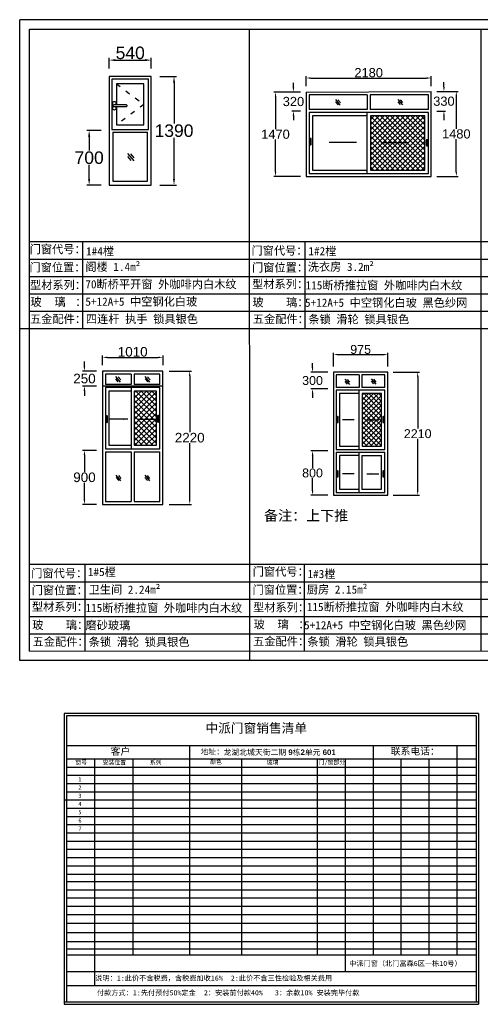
# Model space of a CAD drawing. Header units: inches. Extents: x -138455 to 599497, y -747149 to 13167.
# Drawn here: x 500547 to 510482, y -413799 to -392663 of the extents above; entities that cross this region are included whole.
import ezdxf

# ---------------------------------------------------------------- set-up
doc = ezdxf.new("R2010")
doc.units = ezdxf.units.IN
doc.header["$MEASUREMENT"] = 0
doc.header["$PDMODE"] = 35
doc.header["$PDSIZE"] = -3
doc.linetypes.add('ACAD_ISO03W100', pattern=[30, 12, -18])
doc.layers.add('0 @ 1', color=7, linetype='Continuous')
doc.styles.add('Annotative', font='arialbd.ttf')
doc.styles.add('MtXpl__1', font='')
doc.styles.get("Standard").update_dxf_attribs({"font": 'arial.ttf'})
doc.styles.get('MtXpl__1').set_extended_font_data('SimSun', bold=True)
doc.dimstyles.get("Standard").update_dxf_attribs({"dimtxt": 80, "dimasz": 70, "dimexe": 40, "dimexo": 80, "dimgap": 0, "dimtad": 1, "dimtih": 1, "dimtoh": 1, "dimdec": 0, "dimzin": 0, "dimdsep": 46, "dimtxsty": 'Standard', "dimcen": 0.09, "dimadec": 0, "dimazin": 0, "dimtfac": 1, "dimtdec": 0, "dimtofl": 0, "dimtmove": 0, "dimatfit": 3, "dimfxl": 0, "dimtolj": 1, "dimtzin": 0, "dimarcsym": 0})

# ---------------------------------------------------------------- blocks, each defined once
blk = doc.blocks.new('*D1287')
at = {"color": 0, "lineweight": -2, "transparency": 16777216}
for p, q in [((502701, -392678), (502701, -392540)), ((502781, -392570), (503161, -392570)), ((503241, -392678), (503241, -392540))]:
    blk.add_line(p, q, dxfattribs=at)
at = {"color": 0, "transparency": 16777216}
for points in [[(502781, -392557), (502781, -392583), (502701, -392570)], [(503161, -392557), (503161, -392583), (503241, -392570)]]:
    blk.add_solid(points, dxfattribs=at)
at = {"layer": 'Defpoints', "color": 0, "transparency": 16777216}
for p in [(503241, -392570), (502701, -392778), (503241, -392778)]:
    blk.add_point(p, dxfattribs=at)
at = {"color": 0, "transparency": 16777216, "insert": (502971, -392478), "char_height": 160, "attachment_point": 5}
blk.add_mtext('\\A1;540', dxfattribs=at)
blk = doc.blocks.new('*D1288')
at = {"color": 0, "lineweight": -2, "transparency": 16777216}
for p, q in [((503350, -392778), (503561, -392778)), ((503531, -392858), (503531, -393381)), ((503531, -394088), (503531, -393565)), ((503350, -394168), (503561, -394168))]:
    blk.add_line(p, q, dxfattribs=at)
at = {"color": 0, "transparency": 16777216}
for points in [[(503518, -392858), (503544, -392858), (503531, -392778)], [(503518, -394088), (503544, -394088), (503531, -394168)]]:
    blk.add_solid(points, dxfattribs=at)
at = {"layer": 'Defpoints', "color": 0, "transparency": 16777216}
for p in [(503250, -392778), (503250, -394168), (503531, -394168)]:
    blk.add_point(p, dxfattribs=at)
at = {"color": 0, "transparency": 16777216, "insert": (503531, -393473), "char_height": 160, "attachment_point": 5}
blk.add_mtext('\\A1;1390', dxfattribs=at)
blk = doc.blocks.new('123as')
at = {"color": 0}
for p, q in [((90189, 51387), (90252, 51462)), ((90194, 51330), (90312, 51470)), ((90251, 51335), (90314, 51410))]:
    blk.add_line(p, q, dxfattribs=at)
blk = doc.blocks.new('dzcs')
blk.add_lwpolyline([(142095.7, -3327.8), (142195.7, -3327.8, 0.414214), (142205.7, -3317.8), (142205.7, -3317.8, 0.414214), (142195.7, -3307.8), (142095.7, -3307.8, 0.414214), (142085.7, -3317.8), (142085.7, -3317.8, 0.414214)], format="xyb", close=True)
blk.add_lwpolyline([(142182.2, -3327.8), (142182.2, -3341.8, 0.414214), (142195.7, -3355.3), (142195.7, -3355.3, 0.414214), (142209.2, -3341.8), (142209.2, -3293.8, 0.414214), (142195.7, -3280.3), (142195.7, -3280.3, 0.414214), (142182.2, -3293.8), (142182.2, -3307.8)], format="xyb")
blk = doc.blocks.new('*D1289')
at = {"color": 0, "lineweight": -2, "transparency": 16777216}
for p, q in [((502601, -393468), (502416, -393468)), ((502446, -393548), (502446, -393726)), ((502446, -394088), (502446, -393910)), ((502601, -394168), (502416, -394168))]:
    blk.add_line(p, q, dxfattribs=at)
at = {"color": 0, "transparency": 16777216}
for points in [[(502432, -393548), (502459, -393548), (502446, -393468)], [(502432, -394088), (502459, -394088), (502446, -394168)]]:
    blk.add_solid(points, dxfattribs=at)
at = {"layer": 'Defpoints', "color": 0, "transparency": 16777216}
for p in [(502701, -393468), (502446, -394168), (502701, -394168)]:
    blk.add_point(p, dxfattribs=at)
at = {"color": 0, "transparency": 16777216, "insert": (502446, -393818), "char_height": 160, "attachment_point": 5}
blk.add_mtext('\\A1;700', dxfattribs=at)
blk = doc.blocks.new('*D1285')
at = {"color": 0, "lineweight": -2, "transparency": 16777216}
for p, q in [((507437, -400379), (507437, -400133)), ((507517, -400163), (508332, -400163)), ((508412, -400379), (508412, -400133))]:
    blk.add_line(p, q, dxfattribs=at)
at = {"color": 0, "transparency": 16777216}
for points in [[(507517, -400149), (507517, -400176), (507437, -400163)], [(508332, -400149), (508332, -400176), (508412, -400163)]]:
    blk.add_solid(points, dxfattribs=at)
at = {"layer": 'Defpoints', "color": 0, "transparency": 16777216}
for p in [(508412, -400163), (507437, -400479), (508412, -400479)]:
    blk.add_point(p, dxfattribs=at)
at = {"color": 0, "transparency": 16777216, "insert": (507925, -400071), "char_height": 160, "attachment_point": 5}
blk.add_mtext('\\A1;975', dxfattribs=at)
blk = doc.blocks.new('*D1286')
at = {"color": 0, "lineweight": -2, "transparency": 16777216}
for p, q in [((508512, -400479), (508980, -400479)), ((508950, -400559), (508950, -401492)), ((508950, -402609), (508950, -401676)), ((508512, -402689), (508980, -402689))]:
    blk.add_line(p, q, dxfattribs=at)
at = {"color": 0, "transparency": 16777216}
for points in [[(508937, -400559), (508963, -400559), (508950, -400479)], [(508937, -402609), (508963, -402609), (508950, -402689)]]:
    blk.add_solid(points, dxfattribs=at)
at = {"layer": 'Defpoints', "color": 0, "transparency": 16777216}
for p in [(508412, -400479), (508412, -402689), (508950, -402689)]:
    blk.add_point(p, dxfattribs=at)
at = {"color": 0, "transparency": 16777216, "insert": (508950, -401584), "char_height": 160, "attachment_point": 5}
blk.add_mtext('\\A1;2210', dxfattribs=at)
blk = doc.blocks.new('123z')
at = {"color": 0}
for points in [[(94078, 52755), (94078, 52755, 0.414214), (94088, 52765), (94088, 52845, 0.414214), (94078, 52855), (94078, 52855, 0.414214), (94068, 52845), (94068, 52765, 0.414214)], [(94078, 52775), (94078, 52775, 0.414214), (94083, 52780), (94083, 52830, 0.414214), (94078, 52835), (94078, 52835, 0.414214), (94073, 52830), (94073, 52780, 0.414214)]]:
    blk.add_lwpolyline(points, format="xyb", close=True, dxfattribs=at)
blk = doc.blocks.new('*D1300')
at = {"color": 0, "lineweight": -2, "transparency": 16777216}
for p, q in [((507061, -400399), (507061, -400319)), ((507337, -400479), (507031, -400479)), ((507337, -400779), (507031, -400779)), ((507061, -400859), (507061, -400939))]:
    blk.add_line(p, q, dxfattribs=at)
at = {"color": 0, "transparency": 16777216}
for points in [[(507048, -400399), (507075, -400399), (507061, -400479)], [(507048, -400859), (507075, -400859), (507061, -400779)]]:
    blk.add_solid(points, dxfattribs=at)
at = {"layer": 'Defpoints', "color": 0, "transparency": 16777216}
for p in [(507061, -400479), (507437, -400479), (507437, -400779)]:
    blk.add_point(p, dxfattribs=at)
at = {"color": 0, "transparency": 16777216, "insert": (507061, -400629), "char_height": 160, "attachment_point": 5}
blk.add_mtext('\\A1;300', dxfattribs=at)
blk = doc.blocks.new('*D1301')
at = {"color": 0, "lineweight": -2, "transparency": 16777216}
for p, q in [((507337, -401889), (507031, -401889)), ((507061, -401969), (507061, -402197)), ((507061, -402609), (507061, -402381)), ((507337, -402689), (507031, -402689))]:
    blk.add_line(p, q, dxfattribs=at)
at = {"color": 0, "transparency": 16777216}
for points in [[(507048, -401969), (507075, -401969), (507061, -401889)], [(507048, -402609), (507075, -402609), (507061, -402689)]]:
    blk.add_solid(points, dxfattribs=at)
at = {"layer": 'Defpoints', "color": 0, "transparency": 16777216}
for p in [(507437, -401889), (507061, -402689), (507437, -402689)]:
    blk.add_point(p, dxfattribs=at)
at = {"color": 0, "transparency": 16777216, "insert": (507061, -402289), "char_height": 160, "attachment_point": 5}
blk.add_mtext('\\A1;800', dxfattribs=at)
blk = doc.blocks.new('*D1314')
at = {"color": 0, "lineweight": -2, "transparency": 16777216}
for p, q in [((502552, -400363), (502552, -400204)), ((502632, -400234), (503482, -400234)), ((503562, -400363), (503562, -400204))]:
    blk.add_line(p, q, dxfattribs=at)
at = {"color": 0, "transparency": 16777216}
for points in [[(502632, -400221), (502632, -400247), (502552, -400234)], [(503482, -400221), (503482, -400247), (503562, -400234)]]:
    blk.add_solid(points, dxfattribs=at)
at = {"layer": 'Defpoints', "color": 0, "transparency": 16777216}
for p in [(503562, -400234), (502552, -400463), (503562, -400463)]:
    blk.add_point(p, dxfattribs=at)
at = {"color": 0, "transparency": 16777216, "insert": (503057, -400142), "char_height": 160, "attachment_point": 5}
blk.add_mtext('\\A1;1010', dxfattribs=at)
blk = doc.blocks.new('*D1315')
at = {"color": 0, "lineweight": -2, "transparency": 16777216}
for p, q in [((503662, -400463), (504037, -400463)), ((504007, -400543), (504007, -401482)), ((504007, -402603), (504007, -401665)), ((503662, -402683), (504037, -402683))]:
    blk.add_line(p, q, dxfattribs=at)
at = {"color": 0, "transparency": 16777216}
for points in [[(503994, -400543), (504020, -400543), (504007, -400463)], [(503994, -402603), (504020, -402603), (504007, -402683)]]:
    blk.add_solid(points, dxfattribs=at)
at = {"layer": 'Defpoints', "color": 0, "transparency": 16777216}
for p in [(503562, -400463), (503562, -402683), (504007, -402683)]:
    blk.add_point(p, dxfattribs=at)
at = {"color": 0, "transparency": 16777216, "insert": (504007, -401573), "char_height": 160, "attachment_point": 5}
blk.add_mtext('\\A1;2220', dxfattribs=at)
blk = doc.blocks.new('*D1302')
at = {"color": 0, "lineweight": -2, "transparency": 16777216}
for p, q in [((502452, -401783), (502223, -401783)), ((502253, -401863), (502253, -402142)), ((502253, -402603), (502253, -402325)), ((502452, -402683), (502223, -402683))]:
    blk.add_line(p, q, dxfattribs=at)
at = {"color": 0, "transparency": 16777216}
for points in [[(502239, -401863), (502266, -401863), (502253, -401783)], [(502239, -402603), (502266, -402603), (502253, -402683)]]:
    blk.add_solid(points, dxfattribs=at)
at = {"layer": 'Defpoints', "color": 0, "transparency": 16777216}
for p in [(502552, -401783), (502253, -402683), (502552, -402683)]:
    blk.add_point(p, dxfattribs=at)
at = {"color": 0, "transparency": 16777216, "insert": (502253, -402233), "char_height": 160, "attachment_point": 5}
blk.add_mtext('\\A1;900', dxfattribs=at)
blk = doc.blocks.new('*D1316')
at = {"color": 0, "lineweight": -2, "transparency": 16777216}
for p, q in [((502253, -400383), (502253, -400303)), ((502452, -400463), (502223, -400463)), ((502452, -400713), (502223, -400713)), ((502253, -400793), (502253, -400873))]:
    blk.add_line(p, q, dxfattribs=at)
at = {"color": 0, "transparency": 16777216}
for points in [[(502239, -400383), (502266, -400383), (502253, -400463)], [(502239, -400793), (502266, -400793), (502253, -400713)]]:
    blk.add_solid(points, dxfattribs=at)
at = {"layer": 'Defpoints', "color": 0, "transparency": 16777216}
for p in [(502552, -400463), (502253, -400713), (502552, -400713)]:
    blk.add_point(p, dxfattribs=at)
at = {"color": 0, "transparency": 16777216, "insert": (502253, -400588), "char_height": 160, "attachment_point": 5}
blk.add_mtext('\\A1;250', dxfattribs=at)
blk = doc.blocks.new('*D1311')
at = {"color": 0, "lineweight": -2, "transparency": 16777216}
for p, q in [((509123, -394408), (509491, -394408)), ((509461, -394488), (509461, -395057)), ((509461, -395808), (509461, -395240)), ((509123, -395888), (509491, -395888))]:
    blk.add_line(p, q, dxfattribs=at)
at = {"color": 0, "transparency": 16777216}
for points in [[(509448, -394488), (509474, -394488), (509461, -394408)], [(509448, -395808), (509474, -395808), (509461, -395888)]]:
    blk.add_solid(points, dxfattribs=at)
at = {"layer": 'Defpoints', "color": 0, "transparency": 16777216}
for p in [(509023, -394408), (509461, -394408), (509023, -395888)]:
    blk.add_point(p, dxfattribs=at)
at = {"color": 0, "transparency": 16777216, "insert": (509461, -395148), "char_height": 160, "attachment_point": 5}
blk.add_mtext('\\A1;1480', dxfattribs=at)
blk = doc.blocks.new('*D1290')
at = {"color": 0, "lineweight": -2, "transparency": 16777216}
for p, q in [((506843, -394318), (506843, -394143)), ((506923, -394173), (508943, -394173)), ((509023, -394318), (509023, -394143))]:
    blk.add_line(p, q, dxfattribs=at)
at = {"color": 0, "transparency": 16777216}
for points in [[(506923, -394160), (506923, -394187), (506843, -394173)], [(508943, -394160), (508943, -394187), (509023, -394173)]]:
    blk.add_solid(points, dxfattribs=at)
at = {"layer": 'Defpoints', "color": 0, "transparency": 16777216}
for p in [(509023, -394173), (506843, -394418), (509023, -394418)]:
    blk.add_point(p, dxfattribs=at)
at = {"color": 0, "transparency": 16777216, "insert": (507933, -394081), "char_height": 160, "attachment_point": 5}
blk.add_mtext('\\A1;2180', dxfattribs=at)
blk = doc.blocks.new('*D1312')
at = {"color": 0, "lineweight": -2, "transparency": 16777216}
for p, q in [((509245, -394328), (509245, -394248)), ((509123, -394408), (509275, -394408)), ((509123, -394748), (509275, -394748)), ((509245, -394828), (509245, -394908))]:
    blk.add_line(p, q, dxfattribs=at)
at = {"color": 0, "transparency": 16777216}
for points in [[(509232, -394328), (509259, -394328), (509245, -394408)], [(509232, -394828), (509259, -394828), (509245, -394748)]]:
    blk.add_solid(points, dxfattribs=at)
at = {"layer": 'Defpoints', "color": 0, "transparency": 16777216}
for p in [(509023, -394408), (509245, -394408), (509023, -394748)]:
    blk.add_point(p, dxfattribs=at)
at = {"color": 0, "transparency": 16777216, "insert": (509245, -394578), "char_height": 160, "attachment_point": 5}
blk.add_mtext('\\A1;330', dxfattribs=at)
blk = doc.blocks.new('*D1310')
at = {"color": 0, "lineweight": -2, "transparency": 16777216}
for p, q in [((506743, -394418), (506279, -394418)), ((506309, -394498), (506309, -395062)), ((506309, -395808), (506309, -395245)), ((506743, -395888), (506279, -395888))]:
    blk.add_line(p, q, dxfattribs=at)
at = {"color": 0, "transparency": 16777216}
for points in [[(506296, -394498), (506323, -394498), (506309, -394418)], [(506296, -395808), (506323, -395808), (506309, -395888)]]:
    blk.add_solid(points, dxfattribs=at)
at = {"layer": 'Defpoints', "color": 0, "transparency": 16777216}
for p in [(506843, -394418), (506309, -395888), (506843, -395888)]:
    blk.add_point(p, dxfattribs=at)
at = {"color": 0, "transparency": 16777216, "insert": (506309, -395153), "char_height": 160, "attachment_point": 5}
blk.add_mtext('\\A1;1470', dxfattribs=at)
blk = doc.blocks.new('*D1313')
at = {"color": 0, "lineweight": -2, "transparency": 16777216}
for p, q in [((506622, -394338), (506622, -394258)), ((506743, -394418), (506592, -394418)), ((506743, -394748), (506592, -394748)), ((506622, -394828), (506622, -394908))]:
    blk.add_line(p, q, dxfattribs=at)
at = {"color": 0, "transparency": 16777216}
for points in [[(506608, -394338), (506635, -394338), (506622, -394418)], [(506608, -394828), (506635, -394828), (506622, -394748)]]:
    blk.add_solid(points, dxfattribs=at)
at = {"layer": 'Defpoints', "color": 0, "transparency": 16777216}
for p in [(506622, -394418), (506843, -394418), (506843, -394748)]:
    blk.add_point(p, dxfattribs=at)
at = {"color": 0, "transparency": 16777216, "insert": (506622, -394583), "char_height": 160, "attachment_point": 5}
blk.add_mtext('\\A1;320', dxfattribs=at)
blk = doc.blocks.new("21212312'.123123")
for p, q in [((503240.5, -392778.1), (502700.5, -392778.1)), ((502700.5, -392778.1), (502700.5, -394168.1)), ((503240.5, -394168.1), (503240.5, -392778.1)), ((502750.5, -393493.1), (503190.5, -393493.1)), ((502700.5, -394168.1), (503240.5, -394168.1))]:
    blk.add_line(p, q)
blk.add_lwpolyline([(503205.5, -393458.1), (503205.5, -392813.1), (502735.5, -392813.1), (502735.5, -393458.1)], close=True)
for points in [[(502795.5, -393167.8), (502795.5, -393398.1), (503145.5, -393398.1), (503145.5, -392873.1), (502795.5, -392873.1), (502795.5, -393138.7)], [(502750.5, -393493.1), (502750.5, -394118.1), (503190.5, -394118.1), (503190.5, -393493.1)]]:
    blk.add_lwpolyline(points)
at = {"linetype": 'ACAD_ISO03W100', "ltscale": 5}
blk.add_lwpolyline([(502795.5, -392873.1), (503145.5, -393135.6), (502795.5, -393398.1)], dxfattribs=at)
for name, p, xscale, yscale, zscale in [('dzcs', (710185.3, -388313.7), -1.458674084359069, 1.458674084359069, 1.458674084359069), ('123as', (563309.8, -428169), -0.6684526412304121, 0.6684526412304121, 0.6684526412304121)]:
    blk.add_blockref(name, p, dxfattribs=dict(xscale=xscale, yscale=yscale, zscale=zscale))
dim = blk.add_linear_dim(base=(503240.5, -392570), p1=(502700.5, -392778.1), p2=(503240.5, -392778.1), dimstyle='Standard', override={"dimtxt": 160, "dimasz": 80, "dimexe": 30, "dimexo": 100, "dimgap": 10})
dim.commit()
dim.dimension.update_dxf_attribs({"geometry": '*D1287', "text_midpoint": (502970.5, -392478.3)})
for base, p1, p2, picture, middle in [((503531.1, -394168.1), (503250.4, -392778.1), (503250.4, -394168.1), '*D1288', (503531.1, -393473.1)), ((502445.6, -394168.1), (502700.5, -393468.1), (502700.5, -394168.1), '*D1289', (502445.6, -393818.1))]:
    dim = blk.add_linear_dim(base=base, p1=p1, p2=p2, angle=90, dimstyle='Standard', override={"dimtxt": 160, "dimasz": 80, "dimexe": 30, "dimexo": 100, "dimgap": 10})
    dim.commit()
    dim.dimension.update_dxf_attribs({"geometry": picture, "text_midpoint": middle})
blk = doc.blocks.new('2222111xxxxxxxxx')
h = blk.add_hatch()
h.set_pattern_fill('ANSI37', color=256, scale=500)
h.set_pattern_definition([(45, (23.09, -7893.3), (-44.194174, 44.194174), []), (135, (23.09, -7893.3), (-44.194174, -44.194174), [])])
h.paths.add_polyline_path([(507954.8, -401804.1), (508302.3, -401804.1), (508302.3, -400864.1), (507954.8, -400864.1)])
for p, q in [((508412.3, -400479.1), (507437.3, -400479.1)), ((507437.3, -400479.1), (507437.3, -402689.1)), ((507899.8, -400529.1), (507899.8, -400754.1)), ((507949.8, -400529.1), (507949.8, -400754.1)), ((508412.3, -402689.1), (508412.3, -400479.1)), ((507899.8, -400754.1), (507487.3, -400754.1)), ((508362.3, -400754.1), (507949.8, -400754.1)), ((508362.3, -400804.1), (507487.3, -400804.1)), ((507894.8, -400804.1), (507894.8, -401864.1)), ((507954.8, -400864.1), (507954.8, -401804.1)), ((507547.3, -401804.1), (507894.8, -401804.1)), ((507954.8, -401804.1), (508302.3, -401804.1)), ((507487.3, -401864.1), (508362.3, -401864.1)), ((507487.3, -401914.1), (507949.8, -401914.1)), ((507894.8, -401914.1), (507894.8, -402639.1)), ((507949.8, -401914.1), (508362.3, -401914.1)), ((507949.8, -401974.1), (508302.3, -401974.1)), ((507949.8, -401974.1), (507949.8, -402579.1)), ((507437.3, -402689.1), (508412.3, -402689.1))]:
    blk.add_line(p, q)
for points in [[(507899.8, -400529.1), (507487.3, -400529.1), (507487.3, -400754.1)], [(508362.3, -400754.1), (508362.3, -400529.1), (507949.8, -400529.1)], [(507487.3, -400804.1), (507487.3, -401864.1)], [(507894.8, -400864.1), (507547.3, -400864.1), (507547.3, -401804.1)], [(508302.3, -401804.1), (508302.3, -400864.1), (507954.8, -400864.1)], [(508362.3, -401864.1), (508362.3, -400804.1)], [(507487.3, -401914.1), (507487.3, -402639.1), (507949.8, -402639.1)], [(507894.8, -401974.1), (507547.3, -401974.1), (507547.3, -402579.1), (507894.8, -402579.1)], [(507949.8, -402639.1), (508362.3, -402639.1), (508362.3, -401914.1)], [(507949.8, -402579.1), (508302.3, -402579.1), (508302.3, -401974.1)]]:
    blk.add_lwpolyline(points)
for name, p, xscale, yscale, zscale in [('123as', (568019.3, -435008.6), -0.6684526412304121, 0.6684526412304121, 0.6684526412304121), ('123as', (568492, -435005.6), -0.6684526412304121, 0.6684526412304121, 0.6684526412304121), ('123z', (404474.2, -459165.4), 1.095252602183295, 1.095252602183295, 1.095252602183295), ('123z', (405294.6, -459165.4), 1.095252602183295, 1.095252602183295, 1.095252602183295), ('123z', (404474.2, -460139.9), 1.095252602183295, 1.095252602183295, 1.095252602183295), ('123z', (405294.6, -460139.9), 1.095252602183295, 1.095252602183295, 1.095252602183295)]:
    blk.add_blockref(name, p, dxfattribs=dict(xscale=xscale, yscale=yscale, zscale=zscale))
dim = blk.add_linear_dim(base=(508412.3, -400162.7), p1=(507437.3, -400479.1), p2=(508412.3, -400479.1), dimstyle='Standard', override={"dimtxt": 160, "dimasz": 80, "dimexe": 30, "dimexo": 100, "dimgap": 10})
dim.commit()
dim.dimension.update_dxf_attribs({"geometry": '*D1285', "text_midpoint": (507924.8, -400071)})
for base, p1, p2, picture, middle in [((507061.3, -400479.1), (507437.3, -400779.1), (507437.3, -400479.1), '*D1300', (507061.3, -400629.1)), ((508950.1, -402689.1), (508412.3, -400479.1), (508412.3, -402689.1), '*D1286', (508950.1, -401584.1)), ((507061.3, -402689.1), (507437.3, -401889.1), (507437.3, -402689.1), '*D1301', (507061.3, -402289.1))]:
    dim = blk.add_linear_dim(base=base, p1=p1, p2=p2, angle=90, dimstyle='Standard', override={"dimtxt": 160, "dimasz": 80, "dimexe": 30, "dimexo": 100, "dimgap": 10})
    dim.commit()
    dim.dimension.update_dxf_attribs({"geometry": picture, "text_midpoint": middle})
for points in [[(507811.8, -401332), (507598.6, -401332)], [(508037.7, -401332), (508251, -401332)], [(507811.8, -402302.6), (507598.6, -402302.6)], [(508037.7, -402302.6), (508251, -402302.6)]]:
    blk.add_leader(points, dimstyle='Standard', override={"dimtxt": 160, "dimasz": 80, "dimexe": 30, "dimexo": 100, "dimgap": 10, "dimtad": 0})
blk = doc.blocks.new('kkkkkkkkkkkk')
h = blk.add_hatch()
h.set_pattern_fill('ANSI37', color=256, scale=500)
h.set_pattern_definition([(45, (-496.124, -815.27), (-44.194174, 44.194174), []), (135, (-496.124, -815.27), (-44.194174, -44.194174), [])])
h.paths.add_polyline_path([(503451.6, -400798.4), (503081.6, -400798.4), (503081.6, -401698.4), (503451.6, -401698.4)])
for p, q in [((503561.6, -400463.4), (502551.6, -400463.4)), ((502551.6, -400463.4), (502551.6, -402683.4)), ((503031.6, -400513.4), (503031.6, -400688.4)), ((503081.6, -400513.4), (503081.6, -400688.4)), ((503561.6, -402683.4), (503561.6, -400463.4)), ((503561.6, -400713.4), (502551.6, -400713.4)), ((503031.6, -400688.4), (502601.6, -400688.4)), ((503511.6, -400688.4), (503081.6, -400688.4)), ((503031.6, -400738.4), (502601.6, -400738.4)), ((503031.6, -400798.4), (502661.6, -400798.4)), ((503511.6, -400738.4), (503031.6, -400738.4)), ((503031.6, -400738.4), (503031.6, -401758.4)), ((503451.6, -400798.4), (503081.6, -400798.4)), ((503081.6, -400798.4), (503081.6, -401698.4)), ((502661.6, -401698.4), (503031.6, -401698.4)), ((503081.6, -401698.4), (503451.6, -401698.4)), ((502601.6, -401758.4), (503511.6, -401758.4)), ((502601.6, -401808.4), (503031.6, -401808.4)), ((503031.6, -401808.4), (503031.6, -402633.4)), ((503081.6, -401808.4), (503511.6, -401808.4)), ((503081.6, -401808.4), (503081.6, -402633.4)), ((502551.6, -402683.4), (503561.6, -402683.4))]:
    blk.add_line(p, q)
for points in [[(503031.6, -400513.4), (502601.6, -400513.4), (502601.6, -400688.4)], [(503511.6, -400688.4), (503511.6, -400513.4), (503081.6, -400513.4)], [(502601.6, -400738.4), (502601.6, -401758.4)], [(502661.6, -400798.4), (502661.6, -401698.4)], [(503451.6, -401698.4), (503451.6, -400798.4)], [(503511.6, -401758.4), (503511.6, -400738.4)], [(502601.6, -401808.4), (502601.6, -402633.4), (503031.6, -402633.4)], [(503081.6, -402633.4), (503511.6, -402633.4), (503511.6, -401808.4)]]:
    blk.add_lwpolyline(points)
for name, p, xscale, yscale, zscale in [('123as', (563145.7, -434956.5), -0.6684526412304121, 0.6684526412304121, 0.6684526412304121), ('123as', (563635, -434956.5), -0.6684526412304121, 0.6684526412304121, 0.6684526412304121), ('123z', (399588.5, -459099), 1.095252602183295, 1.095252602183295, 1.095252602183295), ('123z', (400440.9, -459092), 1.095252602183295, 1.095252602183295, 1.095252602183295), ('123as', (563152.3, -436599.9), -0.6684526412304121, 0.6684526412304121, 0.6684526412304121), ('123as', (563631.4, -436599.9), -0.6684526412304121, 0.6684526412304121, 0.6684526412304121)]:
    blk.add_blockref(name, p, dxfattribs=dict(xscale=xscale, yscale=yscale, zscale=zscale))
dim = blk.add_linear_dim(base=(503561.6, -400234.1), p1=(502551.6, -400463.4), p2=(503561.6, -400463.4), dimstyle='Standard', override={"dimtxt": 160, "dimasz": 80, "dimexe": 30, "dimexo": 100, "dimgap": 10})
dim.commit()
dim.dimension.update_dxf_attribs({"geometry": '*D1314', "text_midpoint": (503056.6, -400142.5)})
for base, p1, p2, picture, middle in [((502252.7, -400713.4), (502551.6, -400463.4), (502551.6, -400713.4), '*D1316', (502252.7, -400588.4)), ((504006.9, -402683.4), (503561.6, -400463.4), (503561.6, -402683.4), '*D1315', (504006.9, -401573.4)), ((502252.7, -402683.4), (502551.6, -401783.4), (502551.6, -402683.4), '*D1302', (502252.7, -402233.4))]:
    dim = blk.add_linear_dim(base=base, p1=p1, p2=p2, angle=90, dimstyle='Standard', override={"dimtxt": 160, "dimasz": 80, "dimexe": 30, "dimexo": 100, "dimgap": 10})
    dim.commit()
    dim.dimension.update_dxf_attribs({"geometry": picture, "text_midpoint": middle})
for points in [[(502976.4, -401262.9), (502660.9, -401262.9)], [(503136.8, -401262.9), (503452.4, -401262.9)]]:
    blk.add_leader(points, dimstyle='Standard', override={"dimtxt": 160, "dimasz": 80, "dimexe": 30, "dimexo": 100, "dimgap": 10, "dimtad": 0})
blk = doc.blocks.new('213zzzcssss')
h = blk.add_hatch()
h.set_pattern_fill('ANSI37', color=256, scale=500)
h.set_pattern_definition([(45, (-4777.69, -1412.025), (-44.194174, 44.194174), []), (135, (-4777.69, -1412.025), (-44.194174, -44.194174), [])])
h.paths.add_polyline_path([(507963.4, -394833.5), (507963.4, -395778.5), (508913.4, -395778.5), (508913.4, -394833.5)])
for p, q in [((506843.4, -394418.5), (509023.4, -394408.5)), ((506843.4, -394418.5), (506843.4, -395888.5)), ((509023.4, -395888.5), (509023.4, -394408.5)), ((507908.4, -394468.5), (507908.4, -394723.5)), ((507958.4, -394468.5), (507958.4, -394723.5)), ((507908.4, -394723.5), (506893.4, -394723.5)), ((507903.4, -394773.5), (506893.4, -394773.5)), ((508973.4, -394773.5), (507903.4, -394773.5)), ((507903.4, -394773.5), (507903.4, -395838.5)), ((508973.4, -394723.5), (507958.4, -394723.5)), ((507963.4, -394833.5), (507963.4, -395778.5)), ((506843.4, -395888.5), (509023.4, -395888.5))]:
    blk.add_line(p, q)
for points in [[(507908.4, -394468.5), (506893.4, -394468.5), (506893.4, -394723.5)], [(508973.4, -394723.5), (508973.4, -394468.5), (507958.4, -394468.5)], [(506893.4, -394773.5), (506893.4, -395838.5), (508973.4, -395838.5), (508973.4, -394773.5)], [(507903.4, -394833.5), (506953.4, -394833.5), (506953.4, -395778.5), (507903.4, -395778.5)], [(507963.4, -395778.5), (508913.4, -395778.5), (508913.4, -394833.5), (507963.4, -394833.5)]]:
    blk.add_lwpolyline(points)
for name, p, xscale, yscale, zscale in [('123as', (567727.3, -428955.5), -0.6684526412304121, 0.6684526412304121, 0.6684526412304121), ('123as', (568817.3, -428952.4), -0.6684526412304121, 0.6684526412304121, 0.6684526412304121), ('123z', (403881.1, -453116.2), 1.095252602183295, 1.095252602183295, 1.095252602183295), ('123z', (405909.3, -453136.4), 1.095252602183295, 1.095252602183295, 1.095252602183295)]:
    blk.add_blockref(name, p, dxfattribs=dict(xscale=xscale, yscale=yscale, zscale=zscale))
dim = blk.add_linear_dim(base=(509023.4, -394173.2), p1=(506843.4, -394418.5), p2=(509023.4, -394418.5), dimstyle='Standard', override={"dimtxt": 160, "dimasz": 80, "dimexe": 30, "dimexo": 100, "dimgap": 10})
dim.commit()
dim.dimension.update_dxf_attribs({"geometry": '*D1290', "text_midpoint": (507933.4, -394081.5)})
for base, p1, p2, text, picture, middle in [((506621.5, -394418.5), (506843.4, -394748.5), (506843.4, -394418.5), '320', '*D1313', (506621.5, -394583.5)), ((509245.2, -394408.5), (509023.4, -394748.5), (509023.3, -394408.5), '330', '*D1312', (509245.2, -394578.5))]:
    dim = blk.add_linear_dim(base=base, p1=p1, p2=p2, angle=90, text=text, dimstyle='Standard', override={"dimtxt": 160, "dimasz": 80, "dimexe": 30, "dimexo": 100, "dimgap": 10})
    dim.commit()
    dim.dimension.update_dxf_attribs({"geometry": picture, "text_midpoint": middle})
dim = blk.add_linear_dim(base=(506309.4, -395888.5), p1=(506843.4, -394418.5), p2=(506843.4, -395888.5), angle=90, dimstyle='Standard', override={"dimtxt": 160, "dimasz": 80, "dimexe": 30, "dimexo": 100, "dimgap": 10})
dim.commit()
dim.dimension.update_dxf_attribs({"geometry": '*D1310', "text_midpoint": (506309.4, -395153.5), "dimtype": 128})
dim = blk.add_linear_dim(base=(509460.9, -394408.5), p1=(509023.4, -395888.5), p2=(509023.4, -394408.5), angle=90, dimstyle='Standard', override={"dimtxt": 160, "dimasz": 80, "dimexe": 30, "dimexo": 100, "dimgap": 10})
dim.commit()
dim.dimension.update_dxf_attribs({"geometry": '*D1311', "text_midpoint": (509460.9, -395148.5)})
for points in [[(507721.3, -395294.4), (507241.6, -395294.4)], [(508145.4, -395294.4), (508625.2, -395294.4)]]:
    blk.add_leader(points, dimstyle='Standard', override={"dimtxt": 160, "dimasz": 80, "dimexe": 30, "dimexo": 100, "dimgap": 10, "dimtad": 0})

msp = doc.modelspace()

# ---------------------------------------------------------------- linework, layer by layer
for p, q in [((522228.4, -392662.7), (500547.3, -392662.7)), ((500547.3, -406415), (500547.3, -392662.7)), ((500754.8, -392869.4), (522021.6, -392869.4)), ((500754.8, -406219.3), (500754.8, -392869.4)), ((505488.7, -406415), (505484.2, -392869.4)), ((510453.2, -392869.4), (510453.7, -406215)), ((500754.4, -397426.7), (517825.4, -397426.7)), ((501897.6, -397426.7), (501897.6, -399292.3)), ((506673.1, -397426.7), (506674.4, -399292)), ((500754.4, -397799.8), (517825.4, -397799.8)), ((500754.4, -398173), (517825.4, -398173)), ((500754.4, -398546.1), (517825.4, -398546.1)), ((500754.4, -398919.2), (517825.4, -398919.2)), ((500547.3, -399292.9), (517825.4, -399287.4)), ((500758.5, -404353.2), (517829.5, -404353.2)), ((501943.5, -404353.2), (501944.8, -406218.5)), ((506653.6, -404353.2), (506653.6, -406218.8)), ((500758.5, -404726.3), (517829.5, -404726.3)), ((500758.5, -405099.4), (517829.5, -405099.4)), ((500758.5, -405472.6), (517829.5, -405472.6)), ((500758.5, -405845.7), (517829.5, -405845.7)), ((500754.8, -406219.3), (522021.6, -406207.7)), ((522228.4, -406415), (500547.3, -406415)), ((510401.8, -407555.1), (501503.7, -407555.1)), ((501503.7, -407555.1), (501503.7, -413798.5)), ((510351.8, -407605.1), (501553.7, -407605.1)), ((501553.7, -407605.1), (501553.7, -413748.5)), ((510351.8, -407605.1), (510351.8, -413748.5)), ((510401.8, -407555.1), (510401.8, -413798.5)), ((510351.8, -408249.2), (501553.7, -408249.2)), ((504197.4, -408249.2), (504197.4, -411516.4)), ((508135.8, -408249.2), (508135.8, -412740)), ((509935.8, -408249.2), (509935.8, -410116.7)), ((509935.8, -408249.2), (509935.8, -412740)), ((501553.7, -408528.4), (510351.8, -408528.4)), ((502153.7, -408528.4), (502153.7, -410116.7)), ((502978.1, -408528.4), (502978.1, -409587.3)), ((505307.3, -408528.4), (505307.3, -412740)), ((506935.8, -408528.4), (506935.8, -412740)), ((507535.8, -408528.4), (507535.8, -412740)), ((508735.8, -408528.4), (508735.8, -412740)), ((509335.8, -408528.4), (509335.8, -410116.7)), ((501553.7, -408704.9), (510351.8, -408704.9)), ((501553.7, -408881.4), (510351.8, -408881.4)), ((501553.7, -409057.8), (510351.8, -409057.8)), ((501553.7, -409234.3), (510351.8, -409234.3)), ((501503.7, -409410.8), (510351.8, -409410.8)), ((501553.7, -409587.3), (510351.8, -409587.3)), ((502978.1, -409587.3), (502978.1, -410474.9)), ((501553.7, -409763.7), (510351.8, -409763.7)), ((501553.7, -409940.2), (510351.8, -409940.2)), ((501553.7, -410116.7), (510351.8, -410116.7)), ((502153.7, -410116.7), (502153.7, -410822.5)), ((502978.1, -410116.7), (502978.1, -412740)), ((509335.8, -410116.7), (509335.8, -412740)), ((501553.7, -410293.1), (510351.8, -410293.1)), ((501553.7, -410469.6), (510351.8, -410469.6)), ((501553.7, -410646.1), (510351.8, -410646.1)), ((501553.7, -410822.5), (510351.8, -410822.5)), ((502153.7, -410822.5), (502153.7, -413396.5)), ((501553.7, -411004.3), (510351.8, -411004.3)), ((501553.7, -411163.5), (510351.8, -411163.5)), ((501553.7, -411339.9), (510351.8, -411339.9)), ((501553.7, -411516.4), (510351.8, -411516.4)), ((501553.7, -411516.4), (510351.8, -411516.4)), ((501553.7, -411689.9), (510351.8, -411689.9)), ((504197.4, -411516.4), (504197.4, -412740)), ((501553.7, -411868.1), (510351.8, -411868.1)), ((501553.7, -412058.7), (510351.8, -412058.7)), ((501553.7, -412260.5), (510351.8, -412260.5)), ((501553.7, -412451.2), (510351.8, -412451.2)), ((501553.7, -412607.1), (510351.8, -412607.1)), ((501553.7, -412740), (510351.8, -412740)), ((507535.8, -412740), (507535.8, -413092.9)), ((501553.7, -413092.9), (510351.8, -413092.9)), ((501553.7, -413396.5), (510351.8, -413396.5)), ((501503.7, -413748.5), (510401.8, -413748.5)), ((501503.7, -413798.5), (510401.8, -413798.5))]:
    msp.add_line(p, q)

# ---------------------------------------------------------------- block references
for name, p, xscale, yscale, zscale in [("21212312'.123123", (-341652.2, 265661.1), 1.679168960782013, 1.679168960782013, 1.679168960782013), ('213zzzcssss', (-117692.8, 91676.3), 1.231923129740779, 1.231923129740779, 1.231923129740779), ('kkkkkkkkkkkk', (-145229.9, 115802.6), 1.288530501470898, 1.288530501470898, 1.288530501470898), ('2222111xxxxxxxxx', (-99375.5, 78558.7), 1.195539411225645, 1.195539411225645, 1.195539411225645)]:
    msp.add_blockref(name, p, dxfattribs=dict(xscale=xscale, yscale=yscale, zscale=zscale))

# ---------------------------------------------------------------- texts
at = {"style": 'MtXpl__1'}
for s, height, p in [('1#4樘', 176.38, (501972.3, -397723)), ('门窗代号：', 176.38, (505524.7, -397708.3)), ('1#2樘', 176.38, (506747.7, -397719.7)), ('阁楼 1.4m²', 176.38, (501957.8, -398056.6)), ('门窗位置：', 176.38, (505535.9, -398070.5)), ('洗衣房 3.2m²', 176.38, (506733.5, -398056.6)), ('70断桥平开窗 外咖啡内白木纹', 176.385, (501957.8, -398429.8)), ('型材系列：', 176.38, (505539.5, -398427.6)), ('115断桥推拉窗 外咖啡内白木纹', 176.385, (506687, -398452.6)), ('5+12A+5 中空钢化白玻', 176.385, (501957.8, -398802.9)), ('玻    璃：', 176.38, (505547, -398818.3)), ('5+12A+5 中空钢化白玻 黑色纱网', 176.385, (506674.1, -398825.7)), ('四连杆 执手 锁具银色 ', 176.385, (501969.5, -399176)), ('五金配件：', 176.38, (505553.1, -399177.5)), ('门窗代号：', 176.38, (500795.1, -404634.8)), ('1#3樘', 176.38, (506728.3, -404649.4)), ('门窗位置：', 176.38, (500806.3, -404997)), ('厨房 2.15m²', 176.38, (506713.8, -404983.1)), ('型材系列：', 176.38, (500809.9, -405354.1)), ('115断桥推拉窗 外咖啡内白木纹', 176.385, (501960.5, -405378.1)), ('115断桥推拉窗 外咖啡内白木纹', 176.385, (506713.8, -405356.2)), ('玻    璃：', 176.38, (500817.5, -405744.8)), ('磨砂玻璃', 176.38, (501960.8, -405751.2)), ('5+12A+5 中空钢化白玻 黑色纱网', 176.385, (506653.9, -405748.9)), ('五金配件：', 176.38, (500823.6, -406103.9)), ('条锁 滑轮 锁具银色 ', 176.385, (506725.5, -406102.5))]:
    msp.add_text(s, height=height, dxfattribs=at).set_placement(p)
at = {"attachment_point": 1, "style": 'MtXpl__1'}
for s, width, insert, char_height in [('条锁 滑轮 锁具银色 ', 7563.173, (506746.6, -399005.4), 176.385), ('1#5樘', 4396.385, (502012.5, -404429.4), 176.38), ('卫生间 2.24m²', 4396.385, (502027.1, -404809.6), 176.38), ('{\\fSimSun|b1|i0|c134|p2;条锁 滑轮 锁具银色 }', 7563.173, (502030.2, -405931.8), 176.385)]:
    msp.add_mtext_dynamic_manual_height_columns(s, width=width, gutter_width=903.5, heights=[0], dxfattribs=dict(at, insert=insert, char_height=char_height))
at = {"layer": '0 @ 1', "style": 'Annotative'}
for s, height, p in [('门窗代号：', 176.38, (500761.2, -397678.1)), ('门窗位置：', 176.38, (500757.4, -398068.5)), ('型材系列：', 176.38, (500768.5, -398446)), ('玻    璃   ：', 176.38, (500779.9, -398810.4)), ('五金配件：', 176.38, (500768.9, -399175.2)), ('门窗代号：', 176.38, (505552.4, -404598.8)), ('门窗位置：', 176.38, (505548.6, -404989.1)), ('型材系列：', 176.38, (505559.7, -405366.6)), ('玻    璃   ：', 176.38, (505571.2, -405731)), ('五金配件：', 176.38, (505560.1, -406095.8)), ('龙湖北城天街二期 9栋2单元 601', 120, (504926.6, -408448.3))]:
    msp.add_text(s, height=height, dxfattribs=at).set_placement(p)
at = {"layer": '0 @ 1', "attachment_point": 1, "style": 'Annotative'}
for s, width, insert, char_height in [('{\\fSimSun|b1|i0|c134|p2;备注：上下推}', 4047.295, (505794.6, -403196.9), 221.084), ('{\\fSimSun|b1|i0|c134|p2;中派门窗销售清单}', 2802.276, (504536.9, -407769.3), 200), ('{\\fSimSun|b1|i0|c134|p2;客户}', 485.592, (502501.3, -408294.9), 150), ('{\\fSimSun|b1|i0|c134|p2;地址：}', 3483.473, (504431.7, -408315.7), 120), ('{\\fSimSun|b1|i0|c134|p2;联系电话：}', 1409.924, (508517, -408290.7), 150), ('{\\fSimSun|b1|i0|c134|p2;窗号}', 485.592, (501742.4, -408561), 90), ('{\\fSimSun|b1|i0|c134|p2;安装位置}', 706.927, (502327.3, -408564.3), 90), ('{\\fSimSun|b1|i0|c134|p2;系列}', 485.592, (503341.6, -408563.2), 90), ('{\\fSimSun|b1|i0|c134|p2;颜色}', 485.592, (504638.3, -408549.5), 90), ('{\\fSimSun|b1|i0|c134|p2;玻璃}', 485.592, (505852.6, -408561.3), 90), ('{\\fSimSun|b1|i0|c134|p2;门/窗部分}', 603.897, (506964.6, -408558.4), 90), ('{\\fSimSun|b1|i0|c134|p2;1}', 485.592, (501806.7, -408923.3), 90), ('{\\fSimSun|b1|i0|c134|p2;2}', 485.592, (501806.7, -409099.8), 90), ('{\\fSimSun|b1|i0|c134|p2;3}', 485.592, (501806.7, -409276.2), 90), ('{\\fSimSun|b1|i0|c134|p2;4}', 485.592, (501806.7, -409452.7), 90), ('{\\fSimSun|b1|i0|c134|p2;5}', 485.592, (501806.7, -409629.2), 90), ('{\\fSimSun|b1|i0|c134|p2;6}', 485.592, (501806.7, -409805.6), 90), ('{\\fSimSun|b1|i0|c134|p2;7}', 485.592, (501806.7, -409982.1), 90), ('{\\fSimSun|b1|i0|c134|p2;中派门窗（北门富森6区一栋10号）}', 2734.804, (507623, -412865.6), 110), ('{\\fSimSun|b1|i0|c134|p2;说明：1:此价不含税费，含税费加收16%  2:此价不含三性检验及相关费用}', 6113.097, (502170, -413180.6), 110), ('{\\fSimSun|b1|i0|c134|p2;付款方式：1:先付预付50%定金  2：安装前付款40%   3：余款10% 安装完毕付款}', 6510.182, (502206.6, -413495.7), 110)]:
    msp.add_mtext_dynamic_manual_height_columns(s, width=width, gutter_width=903.5, heights=[0], dxfattribs=dict(at, insert=insert, char_height=char_height))

doc.saveas('drawing.dxf')
